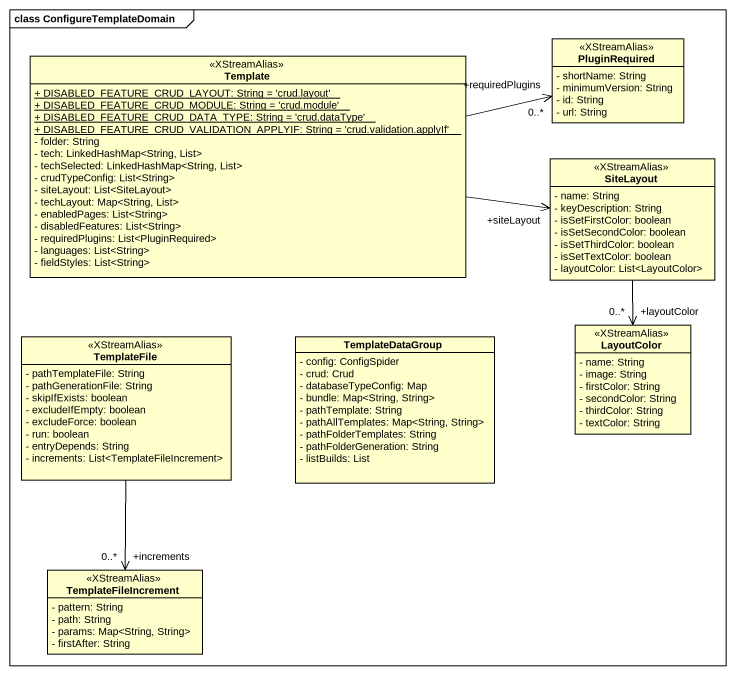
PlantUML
@startuml
mainframe class ConfigureTemplateDomain
hide circle
hide empty members
skinparam classAttributeIconSize 0
class Template <<XStreamAlias>> {
  {static} + DISABLED_FEATURE_CRUD_LAYOUT: String = 'crud.layout'
  {static} + DISABLED_FEATURE_CRUD_MODULE: String = 'crud.module'
  {static} + DISABLED_FEATURE_CRUD_DATA_TYPE: String = 'crud.dataType'
  {static} + DISABLED_FEATURE_CRUD_VALIDATION_APPLYIF: String = 'crud.validation.applyIf'
  - folder: String
  - tech: LinkedHashMap<String, List>
  - techSelected: LinkedHashMap<String, List>
  - crudTypeConfig: List<String>
  - siteLayout: List<SiteLayout>
  - techLayout: Map<String, List>
  - enabledPages: List<String>
  - disabledFeatures: List<String>
  - requiredPlugins: List<PluginRequired>
  - languages: List<String>
  - fieldStyles: List<String>
}
class PluginRequired <<XStreamAlias>> {
  - shortName: String
  - minimumVersion: String
  - id: String
  - url: String
}
class SiteLayout <<XStreamAlias>> {
  - name: String
  - keyDescription: String
  - isSetFirstColor: boolean
  - isSetSecondColor: boolean
  - isSetThirdColor: boolean
  - isSetTextColor: boolean
  - layoutColor: List<LayoutColor>
}
class TemplateFile <<XStreamAlias>> {
  - pathTemplateFile: String
  - pathGenerationFile: String
  - skipIfExists: boolean
  - excludeIfEmpty: boolean
  - excludeForce: boolean
  - run: boolean
  - entryDepends: String
  - increments: List<TemplateFileIncrement>
}
class TemplateDataGroup {
  - config: ConfigSpider
  - crud: Crud
  - databaseTypeConfig: Map
  - bundle: Map<String, String>
  - pathTemplate: String
  - pathAllTemplates: Map<String, String>
  - pathFolderTemplates: String
  - pathFolderGeneration: String
  - listBuilds: List
}
class LayoutColor <<XStreamAlias>> {
  - name: String
  - image: String
  - firstColor: String
  - secondColor: String
  - thirdColor: String
  - textColor: String
}
class TemplateFileIncrement <<XStreamAlias>> {
  - pattern: String
  - path: String
  - params: Map<String, String>
  - firstAfter: String
}
Template -right-> "+requiredPlugins\n0..*" PluginRequired
Template -right-> "+siteLayout" SiteLayout
SiteLayout --> "+layoutColor\n0..*" LayoutColor
TemplateFile --> "+increments\n0..*" TemplateFileIncrement
@enduml
